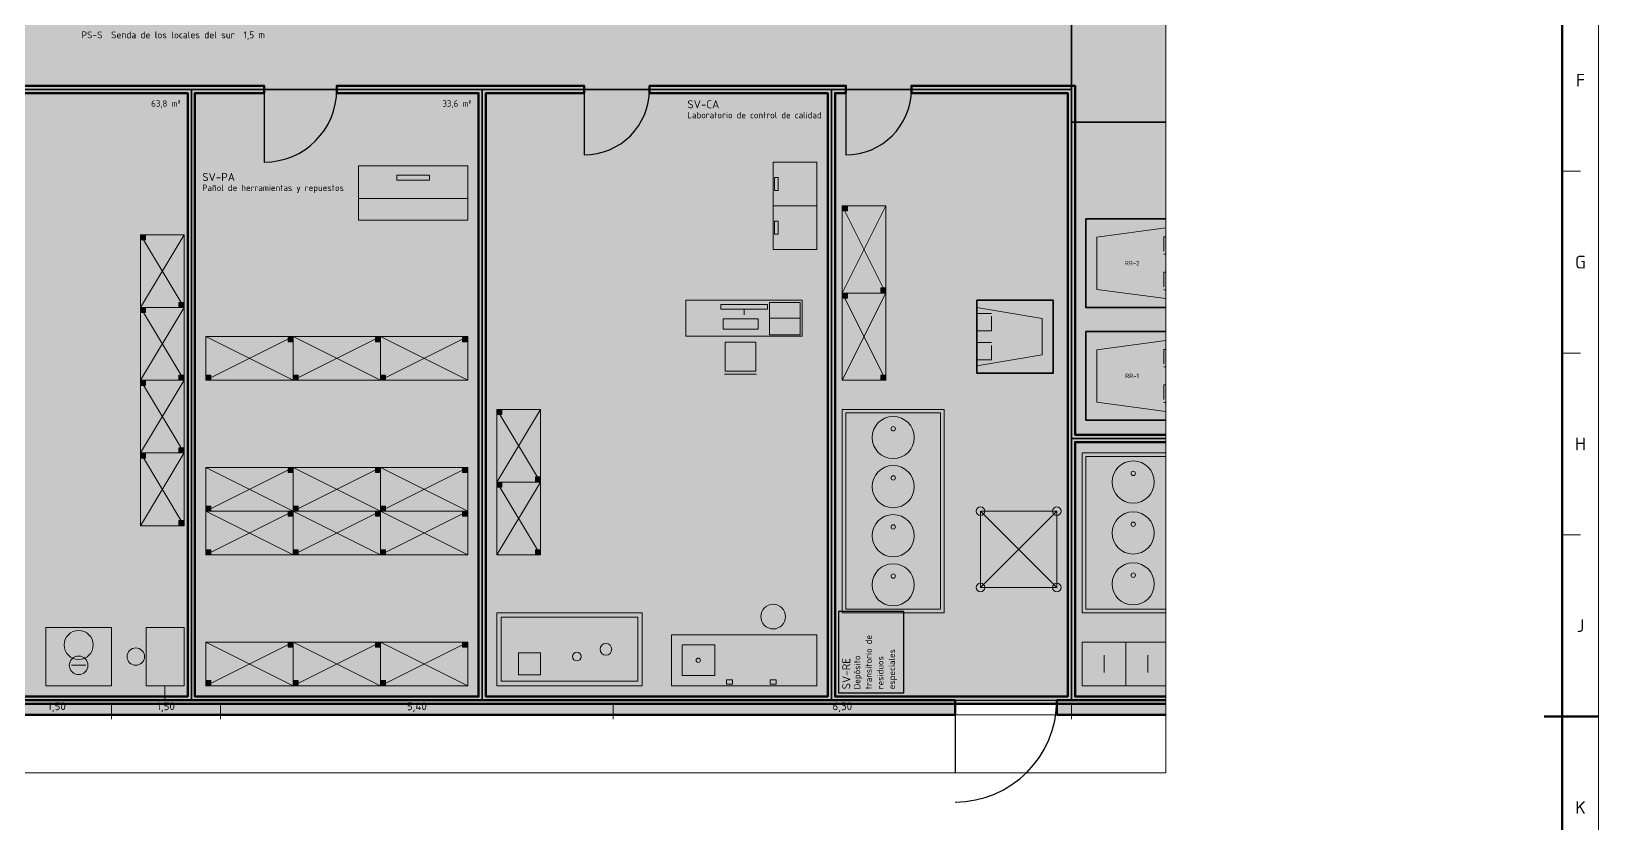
# Model space of a CAD drawing. Header units: millimetres. Extents: x 0 to 1189, y 0 to 841.
# Drawn here: x 758 to 1189, y 391.1 to 609 of the extents above; entities that cross this region are included whole.
import ezdxf
from ezdxf.enums import TextEntityAlignment as Align

# ---------------------------------------------------------------- set-up
doc = ezdxf.new("R2010")
doc.units = ezdxf.units.MM
doc.linetypes.add('IRAM-E-TRAZOS', pattern=[5, 4, -1])
for name, color, linetype, lineweight in [('06-TEXTO', 7, 'CONTINUOUS', 25), ('07-RECUADRO', 7, 'CONTINUOUS', 70), ('08-FINA', 5, 'CONTINUOUS', 18), ('A-ABERTURA', 7, 'CONTINUOUS', 25), ('A-COLUMNA', 7, 'CONTINUOUS', 50), ('A-COTA', 7, 'CONTINUOUS', 18), ('A-EQUIPO-FINO', 8, 'CONTINUOUS', 13), ('A-EQUIPO-OCULTO', 8, 'IRAM-E-TRAZOS', 13), ('A-EQUIPO-RELLENO', 9, 'CONTINUOUS', 13), ('A-MURO', 7, 'CONTINUOUS', 50), ('A-RELLENO', 9, 'CONTINUOUS', 13), ('A-SECTOR', 1, 'CONTINUOUS', 25), ('A-SECTOR-TXT', 1, 'CONTINUOUS', 25), ('A-TABIQUE', 7, 'CONTINUOUS', 50), ('A-TEXTO', 7, 'CONTINUOUS', 18)]:
    doc.layers.add(name, color=color, linetype=linetype, lineweight=lineweight)
for name, color, linetype, lineweight, true_color in [('A-EQUIPO', 30, 'CONTINUOUS', 35, 0xe67800), ('A-MOBILIARIO', 8, 'CONTINUOUS', 18, 0x50505a), ('A-SENDA', 2, 'CONTINUOUS', 25, 0xd7a500)]:
    doc.layers.add(name, color=color, linetype=linetype, lineweight=lineweight, true_color=true_color)
doc.styles.add('ISO3098', font='isocpeur.ttf')
doc.dimstyles.new('FLAMA-IRAM', dxfattribs={"dimtxt": 3.5, "dimasz": 3.5, "dimexe": 2, "dimexo": 1.5, "dimgap": 1, "dimtad": 1, "dimdec": 1, "dimtxsty": 'ISO3098', "dimblk": 'IRAM_FLECHA', "dimblk1": 'IRAM_FLECHA', "dimblk2": 'IRAM_FLECHA', "dimcen": 2.5, "dimclrd": 3, "dimclre": 3, "dimclrt": 3, "dimazin": 3, "dimtfac": 1, "dimtmove": 0, "dimatfit": 3, "dimlwd": 18, "dimlwe": 18})

# ---------------------------------------------------------------- blocks, each defined once
blk = doc.blocks.new('IRAM_FLECHA')
blk.add_solid([(0, 0), (-1, 0.125), (-1, -0.125)])

msp = doc.modelspace()

# ---------------------------------------------------------------- hatches: boundary and pattern name
at = {"layer": 'A-COLUMNA', "true_color": 0x000000}
h = msp.add_hatch(color=7, dxfattribs=at)
h.dxf.hatch_style = 1
h.paths.add_polyline_path([(850, 421), (858, 421), (858, 429), (850, 429)])
h = msp.add_hatch(color=7, dxfattribs=at)
h.dxf.hatch_style = 1
h.paths.add_polyline_path([(1002, 421), (1010, 421), (1010, 429), (1002, 429)])
at = {"layer": 'A-EQUIPO-RELLENO', "true_color": 0xeedec0}
h = msp.add_hatch(color=7, dxfattribs=at)
h.dxf.hatch_style = 1
h.paths.add_polyline_path([(848, 563), (878, 563), (878, 572), (848, 572)])
at = {"layer": 'A-EQUIPO-RELLENO', "true_color": 0xeeeeee}
h = msp.add_hatch(color=7, dxfattribs=at)
h.dxf.hatch_style = 1
h.paths.add_polyline_path([(962, 573), (962, 561), (974, 561), (974, 573)])
h = msp.add_hatch(color=7, dxfattribs=at)
h.dxf.hatch_style = 1
h.paths.add_polyline_path([(848, 557), (878, 557), (878, 563), (848, 563)])
h = msp.add_hatch(color=7, dxfattribs=at)
h.dxf.hatch_style = 1
h.paths.add_polyline_path([(962, 561), (962, 549), (974, 549), (974, 561)])
h = msp.add_hatch(color=7, dxfattribs=at)
h.dxf.hatch_style = 1
h.paths.add_polyline_path([(993, 537), (993, 561), (981, 561), (981, 537)])
at = {"layer": 'A-EQUIPO-RELLENO', "true_color": 0x969ba0}
h = msp.add_hatch(color=7, dxfattribs=at)
h.dxf.hatch_style = 1
h.paths.add_polyline_path([(982.4, 559.6), (982.4, 560.8), (981.2, 560.8), (981.2, 559.6)])
at = {"layer": 'A-EQUIPO-RELLENO', "true_color": 0xe6e6e6}
h = msp.add_hatch(color=7, dxfattribs=at)
h.dxf.hatch_style = 1
h.paths.add_polyline_path([(1048, 533), (1048, 557.4), (1070, 557.4), (1070, 533)])
at = {"layer": 'A-EQUIPO-RELLENO', "true_color": 0xeeeeee}
h = msp.add_hatch(color=7, dxfattribs=at)
h.dxf.hatch_style = 1
h.paths.add_polyline_path([(788, 553), (788, 533), (800, 533), (800, 553)])
at = {"layer": 'A-EQUIPO-RELLENO', "true_color": 0x969ba0}
h = msp.add_hatch(color=7, dxfattribs=at)
h.dxf.hatch_style = 1
h.paths.add_polyline_path([(788.2, 552.8), (788.2, 551.6), (789.4, 551.6), (789.4, 552.8)])
at = {"layer": 'A-EQUIPO-RELLENO', "true_color": 0xeedec0}
h = msp.add_hatch(color=7, dxfattribs=at)
h.dxf.hatch_style = 1
h.paths.add_polyline_path([(938, 525.1), (970, 525.1), (970, 535), (938, 535)])
at = {"layer": 'A-EQUIPO-RELLENO', "true_color": 0xeeeeee}
h = msp.add_hatch(color=7, dxfattribs=at)
h.dxf.hatch_style = 1
h.paths.add_polyline_path([(993, 513), (993, 537), (981, 537), (981, 513)])
at = {"layer": 'A-EQUIPO-RELLENO', "true_color": 0x969ba0}
h = msp.add_hatch(color=7, dxfattribs=at)
h.dxf.hatch_style = 1
h.paths.add_polyline_path([(982.4, 535.6), (982.4, 536.8), (981.2, 536.8), (981.2, 535.6)])
h = msp.add_hatch(color=7, dxfattribs=at)
h.dxf.hatch_style = 1
h.paths.add_polyline_path([(992.8, 537.2), (992.8, 538.4), (991.6, 538.4), (991.6, 537.2)])
at = {"layer": 'A-EQUIPO-RELLENO', "true_color": 0xe6e6e6}
h = msp.add_hatch(color=7, dxfattribs=at)
h.dxf.hatch_style = 1
h.paths.add_polyline_path([(1018, 535), (1018, 515), (1039, 515), (1039, 535)])
at = {"layer": 'A-EQUIPO-RELLENO', "true_color": 0xeeeeee}
h = msp.add_hatch(color=7, dxfattribs=at)
h.dxf.hatch_style = 1
h.paths.add_polyline_path([(788, 533), (788, 513), (800, 513), (800, 533)])
at = {"layer": 'A-EQUIPO-RELLENO', "true_color": 0x969ba0}
h = msp.add_hatch(color=7, dxfattribs=at)
h.dxf.hatch_style = 1
h.paths.add_polyline_path([(788.2, 532.8), (788.2, 531.6), (789.4, 531.6), (789.4, 532.8)])
h = msp.add_hatch(color=7, dxfattribs=at)
h.dxf.hatch_style = 1
h.paths.add_polyline_path([(798.6, 534.4), (798.6, 533.2), (799.8, 533.2), (799.8, 534.4)])
at = {"layer": 'A-EQUIPO-RELLENO', "true_color": 0xe6e6e6}
h = msp.add_hatch(color=7, dxfattribs=at)
h.dxf.hatch_style = 1
h.paths.add_polyline_path([(1048, 502), (1048, 526.4), (1070, 526.4), (1070, 502)])
at = {"layer": 'A-EQUIPO-RELLENO', "true_color": 0xeeeeee}
h = msp.add_hatch(color=7, dxfattribs=at)
h.dxf.hatch_style = 1
h.paths.add_polyline_path([(806, 513), (830, 513), (830, 525), (806, 525)])
at = {"layer": 'A-EQUIPO-RELLENO', "true_color": 0x969ba0}
h = msp.add_hatch(color=7, dxfattribs=at)
h.dxf.hatch_style = 1
h.paths.add_polyline_path([(828.6, 523.6), (829.8, 523.6), (829.8, 524.8), (828.6, 524.8)])
at = {"layer": 'A-EQUIPO-RELLENO', "true_color": 0xeeeeee}
h = msp.add_hatch(color=7, dxfattribs=at)
h.dxf.hatch_style = 1
h.paths.add_polyline_path([(830, 513), (854, 513), (854, 525), (830, 525)])
at = {"layer": 'A-EQUIPO-RELLENO', "true_color": 0x969ba0}
h = msp.add_hatch(color=7, dxfattribs=at)
h.dxf.hatch_style = 1
h.paths.add_polyline_path([(852.6, 523.6), (853.8, 523.6), (853.8, 524.8), (852.6, 524.8)])
at = {"layer": 'A-EQUIPO-RELLENO', "true_color": 0xeeeeee}
h = msp.add_hatch(color=7, dxfattribs=at)
h.dxf.hatch_style = 1
h.paths.add_polyline_path([(854, 513), (878, 513), (878, 525), (854, 525)])
at = {"layer": 'A-EQUIPO-RELLENO', "true_color": 0x969ba0}
h = msp.add_hatch(color=7, dxfattribs=at)
h.dxf.hatch_style = 1
h.paths.add_polyline_path([(876.6, 523.6), (877.8, 523.6), (877.8, 524.8), (876.6, 524.8)])
at = {"layer": 'A-EQUIPO-RELLENO', "true_color": 0xd6e2f0}
h = msp.add_hatch(color=7, dxfattribs=at)
h.dxf.hatch_style = 1
h.paths.add_polyline_path([(957.24, 515.5), (948.84, 515.5), (948.84, 523.5), (957.24, 523.5)])
at = {"layer": 'A-EQUIPO-RELLENO', "true_color": 0xeeeeee}
h = msp.add_hatch(color=7, dxfattribs=at)
h.dxf.hatch_style = 1
h.paths.add_polyline_path([(788, 513), (788, 493), (800, 493), (800, 513)])
at = {"layer": 'A-EQUIPO-RELLENO', "true_color": 0x969ba0}
h = msp.add_hatch(color=7, dxfattribs=at)
h.dxf.hatch_style = 1
h.paths.add_polyline_path([(798.6, 514.4), (798.6, 513.2), (799.8, 513.2), (799.8, 514.4)])
h = msp.add_hatch(color=7, dxfattribs=at)
h.dxf.hatch_style = 1
h.paths.add_polyline_path([(806.2, 513.2), (807.4, 513.2), (807.4, 514.4), (806.2, 514.4)])
h = msp.add_hatch(color=7, dxfattribs=at)
h.dxf.hatch_style = 1
h.paths.add_polyline_path([(830.2, 513.2), (831.4, 513.2), (831.4, 514.4), (830.2, 514.4)])
h = msp.add_hatch(color=7, dxfattribs=at)
h.dxf.hatch_style = 1
h.paths.add_polyline_path([(854.2, 513.2), (855.4, 513.2), (855.4, 514.4), (854.2, 514.4)])
h = msp.add_hatch(color=7, dxfattribs=at)
h.dxf.hatch_style = 1
h.paths.add_polyline_path([(992.8, 513.2), (992.8, 514.4), (991.6, 514.4), (991.6, 513.2)])
h = msp.add_hatch(color=7, dxfattribs=at)
h.dxf.hatch_style = 1
h.paths.add_polyline_path([(788.2, 512.8), (788.2, 511.6), (789.4, 511.6), (789.4, 512.8)])
at = {"layer": 'A-EQUIPO-RELLENO', "true_color": 0xeeeeee}
h = msp.add_hatch(color=7, dxfattribs=at)
h.dxf.hatch_style = 1
h.paths.add_polyline_path([(898, 485), (898, 505), (886, 505), (886, 485)])
at = {"layer": 'A-EQUIPO-RELLENO', "true_color": 0x969ba0}
h = msp.add_hatch(color=7, dxfattribs=at)
h.dxf.hatch_style = 1
h.paths.add_polyline_path([(887.4, 503.6), (887.4, 504.8), (886.2, 504.8), (886.2, 503.6)])
at = {"layer": 'A-EQUIPO-RELLENO', "true_color": 0xd2def0}
h = msp.add_hatch(color=7, dxfattribs=at)
h.dxf.hatch_style = 1
h.paths.add_polyline_path([(995, 503.05), (993.499, 502.852), (992.1, 502.273), (990.899, 501.351), (989.977, 500.15), (989.398, 498.751), (989.2, 497.25), (989.398, 495.749), (989.977, 494.35), (990.899, 493.149), (992.1, 492.227), (993.499, 491.648), (995, 491.45), (996.501, 491.648), (997.9, 492.227), (999.101, 493.149), (1000.023, 494.35), (1000.602, 495.749), (1000.8, 497.25), (1000.602, 498.751), (1000.023, 500.15), (999.101, 501.351), (997.9, 502.273), (996.501, 502.852)])
at = {"layer": 'A-EQUIPO-RELLENO', "true_color": 0xeeeeee}
h = msp.add_hatch(color=7, dxfattribs=at)
h.dxf.hatch_style = 1
h.paths.add_polyline_path([(788, 493), (788, 473), (800, 473), (800, 493)])
at = {"layer": 'A-EQUIPO-RELLENO', "true_color": 0x969ba0}
h = msp.add_hatch(color=7, dxfattribs=at)
h.dxf.hatch_style = 1
h.paths.add_polyline_path([(788.2, 492.8), (788.2, 491.6), (789.4, 491.6), (789.4, 492.8)])
h = msp.add_hatch(color=7, dxfattribs=at)
h.dxf.hatch_style = 1
h.paths.add_polyline_path([(798.6, 494.4), (798.6, 493.2), (799.8, 493.2), (799.8, 494.4)])
at = {"layer": 'A-EQUIPO-RELLENO', "true_color": 0xeeeeee}
h = msp.add_hatch(color=7, dxfattribs=at)
h.dxf.hatch_style = 1
h.paths.add_polyline_path([(830, 489), (806, 489), (806, 477), (830, 477)])
at = {"layer": 'A-EQUIPO-RELLENO', "true_color": 0x969ba0}
h = msp.add_hatch(color=7, dxfattribs=at)
h.dxf.hatch_style = 1
h.paths.add_polyline_path([(829.8, 488.8), (828.6, 488.8), (828.6, 487.6), (829.8, 487.6)])
at = {"layer": 'A-EQUIPO-RELLENO', "true_color": 0xeeeeee}
h = msp.add_hatch(color=7, dxfattribs=at)
h.dxf.hatch_style = 1
h.paths.add_polyline_path([(854, 489), (830, 489), (830, 477), (854, 477)])
at = {"layer": 'A-EQUIPO-RELLENO', "true_color": 0x969ba0}
h = msp.add_hatch(color=7, dxfattribs=at)
h.dxf.hatch_style = 1
h.paths.add_polyline_path([(853.8, 488.8), (852.6, 488.8), (852.6, 487.6), (853.8, 487.6)])
at = {"layer": 'A-EQUIPO-RELLENO', "true_color": 0xeeeeee}
h = msp.add_hatch(color=7, dxfattribs=at)
h.dxf.hatch_style = 1
h.paths.add_polyline_path([(878, 489), (854, 489), (854, 477), (878, 477)])
at = {"layer": 'A-EQUIPO-RELLENO', "true_color": 0x969ba0}
h = msp.add_hatch(color=7, dxfattribs=at)
h.dxf.hatch_style = 1
h.paths.add_polyline_path([(877.8, 488.8), (876.6, 488.8), (876.6, 487.6), (877.8, 487.6)])
at = {"layer": 'A-EQUIPO-RELLENO', "true_color": 0xd2def0}
h = msp.add_hatch(color=7, dxfattribs=at)
h.dxf.hatch_style = 1
h.paths.add_polyline_path([(995, 489.55), (993.499, 489.352), (992.1, 488.773), (990.899, 487.851), (989.977, 486.65), (989.398, 485.251), (989.2, 483.75), (989.398, 482.249), (989.977, 480.85), (990.899, 479.649), (992.1, 478.727), (993.499, 478.148), (995, 477.95), (996.501, 478.148), (997.9, 478.727), (999.101, 479.649), (1000.023, 480.85), (1000.602, 482.249), (1000.8, 483.75), (1000.602, 485.251), (1000.023, 486.65), (999.101, 487.851), (997.9, 488.773), (996.501, 489.352)])
h = msp.add_hatch(color=7, dxfattribs=at)
h.dxf.hatch_style = 1
h.paths.add_polyline_path([(1061, 490.8), (1059.499, 490.602), (1058.1, 490.023), (1056.899, 489.101), (1055.977, 487.9), (1055.398, 486.501), (1055.2, 485), (1055.398, 483.499), (1055.977, 482.1), (1056.899, 480.899), (1058.1, 479.977), (1059.499, 479.398), (1061, 479.2), (1062.501, 479.398), (1063.9, 479.977), (1065.101, 480.899), (1066.023, 482.1), (1066.602, 483.499), (1066.8, 485), (1066.602, 486.501), (1066.023, 487.9), (1065.101, 489.101), (1063.9, 490.023), (1062.501, 490.602)])
at = {"layer": 'A-EQUIPO-RELLENO', "true_color": 0xeeeeee}
h = msp.add_hatch(color=7, dxfattribs=at)
h.dxf.hatch_style = 1
h.paths.add_polyline_path([(898, 465), (898, 485), (886, 485), (886, 465)])
at = {"layer": 'A-EQUIPO-RELLENO', "true_color": 0x969ba0}
h = msp.add_hatch(color=7, dxfattribs=at)
h.dxf.hatch_style = 1
h.paths.add_polyline_path([(887.4, 483.6), (887.4, 484.8), (886.2, 484.8), (886.2, 483.6)])
h = msp.add_hatch(color=7, dxfattribs=at)
h.dxf.hatch_style = 1
h.paths.add_polyline_path([(897.8, 485.2), (897.8, 486.4), (896.6, 486.4), (896.6, 485.2)])
h = msp.add_hatch(color=7, dxfattribs=at)
h.dxf.hatch_style = 1
h.paths.add_polyline_path([(798.6, 474.4), (798.6, 473.2), (799.8, 473.2), (799.8, 474.4)])
at = {"layer": 'A-EQUIPO-RELLENO', "true_color": 0xeeeeee}
h = msp.add_hatch(color=7, dxfattribs=at)
h.dxf.hatch_style = 1
h.paths.add_polyline_path([(806, 465), (830, 465), (830, 477), (806, 477)])
at = {"layer": 'A-EQUIPO-RELLENO', "true_color": 0x969ba0}
h = msp.add_hatch(color=7, dxfattribs=at)
h.dxf.hatch_style = 1
h.paths.add_polyline_path([(807.4, 478.4), (806.2, 478.4), (806.2, 477.2), (807.4, 477.2)])
h = msp.add_hatch(color=7, dxfattribs=at)
h.dxf.hatch_style = 1
h.paths.add_polyline_path([(828.6, 475.6), (829.8, 475.6), (829.8, 476.8), (828.6, 476.8)])
at = {"layer": 'A-EQUIPO-RELLENO', "true_color": 0xeeeeee}
h = msp.add_hatch(color=7, dxfattribs=at)
h.dxf.hatch_style = 1
h.paths.add_polyline_path([(830, 465), (854, 465), (854, 477), (830, 477)])
at = {"layer": 'A-EQUIPO-RELLENO', "true_color": 0x969ba0}
h = msp.add_hatch(color=7, dxfattribs=at)
h.dxf.hatch_style = 1
h.paths.add_polyline_path([(831.4, 478.4), (830.2, 478.4), (830.2, 477.2), (831.4, 477.2)])
h = msp.add_hatch(color=7, dxfattribs=at)
h.dxf.hatch_style = 1
h.paths.add_polyline_path([(852.6, 475.6), (853.8, 475.6), (853.8, 476.8), (852.6, 476.8)])
at = {"layer": 'A-EQUIPO-RELLENO', "true_color": 0xeeeeee}
h = msp.add_hatch(color=7, dxfattribs=at)
h.dxf.hatch_style = 1
h.paths.add_polyline_path([(854, 465), (878, 465), (878, 477), (854, 477)])
at = {"layer": 'A-EQUIPO-RELLENO', "true_color": 0x969ba0}
h = msp.add_hatch(color=7, dxfattribs=at)
h.dxf.hatch_style = 1
h.paths.add_polyline_path([(855.4, 478.4), (854.2, 478.4), (854.2, 477.2), (855.4, 477.2)])
h = msp.add_hatch(color=7, dxfattribs=at)
h.dxf.hatch_style = 1
h.paths.add_polyline_path([(876.6, 475.6), (877.8, 475.6), (877.8, 476.8), (876.6, 476.8)])
at = {"layer": 'A-EQUIPO-RELLENO', "true_color": 0xd2def0}
h = msp.add_hatch(color=7, dxfattribs=at)
h.dxf.hatch_style = 1
h.paths.add_polyline_path([(995, 476.05), (993.499, 475.852), (992.1, 475.273), (990.899, 474.351), (989.977, 473.15), (989.398, 471.751), (989.2, 470.25), (989.398, 468.749), (989.977, 467.35), (990.899, 466.149), (992.1, 465.227), (993.499, 464.648), (995, 464.45), (996.501, 464.648), (997.9, 465.227), (999.101, 466.149), (1000.023, 467.35), (1000.602, 468.749), (1000.8, 470.25), (1000.602, 471.751), (1000.023, 473.15), (999.101, 474.351), (997.9, 475.273), (996.501, 475.852)])
at = {"layer": 'A-EQUIPO-RELLENO', "true_color": 0xfaeec8}
h = msp.add_hatch(color=7, dxfattribs=at)
h.dxf.hatch_style = 1
h.paths.add_polyline_path([(1019, 477), (1019, 456), (1040, 456), (1040, 477)])
at = {"layer": 'A-EQUIPO-RELLENO', "true_color": 0xd2def0}
h = msp.add_hatch(color=7, dxfattribs=at)
h.dxf.hatch_style = 1
h.paths.add_polyline_path([(1061, 476.8), (1059.499, 476.602), (1058.1, 476.023), (1056.899, 475.101), (1055.977, 473.9), (1055.398, 472.501), (1055.2, 471), (1055.398, 469.499), (1055.977, 468.1), (1056.899, 466.899), (1058.1, 465.977), (1059.499, 465.398), (1061, 465.2), (1062.501, 465.398), (1063.9, 465.977), (1065.101, 466.899), (1066.023, 468.1), (1066.602, 469.499), (1066.8, 471), (1066.602, 472.501), (1066.023, 473.9), (1065.101, 475.101), (1063.9, 476.023), (1062.501, 476.602)])
at = {"layer": 'A-EQUIPO-RELLENO', "true_color": 0x969ba0}
h = msp.add_hatch(color=7, dxfattribs=at)
h.dxf.hatch_style = 1
h.paths.add_polyline_path([(806.2, 465.2), (807.4, 465.2), (807.4, 466.4), (806.2, 466.4)])
h = msp.add_hatch(color=7, dxfattribs=at)
h.dxf.hatch_style = 1
h.paths.add_polyline_path([(830.2, 465.2), (831.4, 465.2), (831.4, 466.4), (830.2, 466.4)])
h = msp.add_hatch(color=7, dxfattribs=at)
h.dxf.hatch_style = 1
h.paths.add_polyline_path([(854.2, 465.2), (855.4, 465.2), (855.4, 466.4), (854.2, 466.4)])
h = msp.add_hatch(color=7, dxfattribs=at)
h.dxf.hatch_style = 1
h.paths.add_polyline_path([(897.8, 465.2), (897.8, 466.4), (896.6, 466.4), (896.6, 465.2)])
at = {"layer": 'A-EQUIPO-RELLENO', "true_color": 0xd2def0}
h = msp.add_hatch(color=7, dxfattribs=at)
h.dxf.hatch_style = 1
h.paths.add_polyline_path([(995, 462.55), (993.499, 462.352), (992.1, 461.773), (990.899, 460.851), (989.977, 459.65), (989.398, 458.251), (989.2, 456.75), (989.398, 455.249), (989.977, 453.85), (990.899, 452.649), (992.1, 451.727), (993.499, 451.148), (995, 450.95), (996.501, 451.148), (997.9, 451.727), (999.101, 452.649), (1000.023, 453.85), (1000.602, 455.249), (1000.8, 456.75), (1000.602, 458.251), (1000.023, 459.65), (999.101, 460.851), (997.9, 461.773), (996.501, 462.352)])
h = msp.add_hatch(color=7, dxfattribs=at)
h.dxf.hatch_style = 1
h.paths.add_polyline_path([(1061, 462.8), (1059.499, 462.602), (1058.1, 462.023), (1056.899, 461.101), (1055.977, 459.9), (1055.398, 458.501), (1055.2, 457), (1055.398, 455.499), (1055.977, 454.1), (1056.899, 452.899), (1058.1, 451.977), (1059.499, 451.398), (1061, 451.2), (1062.501, 451.398), (1063.9, 451.977), (1065.101, 452.899), (1066.023, 454.1), (1066.602, 455.499), (1066.8, 457), (1066.602, 458.501), (1066.023, 459.9), (1065.101, 461.101), (1063.9, 462.023), (1062.501, 462.602)])
at = {"layer": 'A-EQUIPO-RELLENO', "true_color": 0xd7d7dc}
h = msp.add_hatch(color=7, dxfattribs=at)
h.dxf.hatch_style = 1
h.paths.add_polyline_path([(926, 449), (886, 449), (886, 429), (926, 429)])
at = {"layer": 'A-EQUIPO-RELLENO', "true_color": 0xeeeeee}
h = msp.add_hatch(color=7, dxfattribs=at)
h.dxf.hatch_style = 1
h.paths.add_polyline_path([(780, 445), (762, 445), (762, 429), (780, 429)])
at = {"layer": 'A-EQUIPO-RELLENO', "true_color": 0xcdd0d4}
h = msp.add_hatch(color=7, dxfattribs=at)
h.dxf.hatch_style = 1
h.paths.add_polyline_path([(800, 445), (789.6, 445), (789.6, 429), (800, 429)])
at = {"layer": 'A-EQUIPO-RELLENO', "true_color": 0xeeeeee}
h = msp.add_hatch(color=7, dxfattribs=at)
h.dxf.hatch_style = 1
h.paths.add_polyline_path([(830, 441), (806, 441), (806, 429), (830, 429)])
at = {"layer": 'A-EQUIPO-RELLENO', "true_color": 0x969ba0}
h = msp.add_hatch(color=7, dxfattribs=at)
h.dxf.hatch_style = 1
h.paths.add_polyline_path([(829.8, 440.8), (828.6, 440.8), (828.6, 439.6), (829.8, 439.6)])
at = {"layer": 'A-EQUIPO-RELLENO', "true_color": 0xeeeeee}
h = msp.add_hatch(color=7, dxfattribs=at)
h.dxf.hatch_style = 1
h.paths.add_polyline_path([(854, 441), (830, 441), (830, 429), (854, 429)])
at = {"layer": 'A-EQUIPO-RELLENO', "true_color": 0x969ba0}
h = msp.add_hatch(color=7, dxfattribs=at)
h.dxf.hatch_style = 1
h.paths.add_polyline_path([(853.8, 440.8), (852.6, 440.8), (852.6, 439.6), (853.8, 439.6)])
at = {"layer": 'A-EQUIPO-RELLENO', "true_color": 0xeeeeee}
h = msp.add_hatch(color=7, dxfattribs=at)
h.dxf.hatch_style = 1
h.paths.add_polyline_path([(878, 441), (854, 441), (854, 429), (878, 429)])
at = {"layer": 'A-EQUIPO-RELLENO', "true_color": 0x969ba0}
h = msp.add_hatch(color=7, dxfattribs=at)
h.dxf.hatch_style = 1
h.paths.add_polyline_path([(877.8, 440.8), (876.6, 440.8), (876.6, 439.6), (877.8, 439.6)])
at = {"layer": 'A-EQUIPO-RELLENO', "true_color": 0xecf0ec}
h = msp.add_hatch(color=7, dxfattribs=at)
h.dxf.hatch_style = 1
h.paths.add_polyline_path([(974, 443), (934, 443), (934, 429), (974, 429)])
at = {"layer": 'A-EQUIPO-RELLENO', "true_color": 0xfad73c}
h = msp.add_hatch(color=7, dxfattribs=at)
h.dxf.hatch_style = 1
h.paths.add_polyline_path([(1047, 429), (1047, 441), (1070, 441), (1070, 429)])
at = {"layer": 'A-EQUIPO-RELLENO', "true_color": 0x969ba0}
h = msp.add_hatch(color=7, dxfattribs=at)
h.dxf.hatch_style = 1
h.paths.add_polyline_path([(807.4, 430.4), (806.2, 430.4), (806.2, 429.2), (807.4, 429.2)])
h = msp.add_hatch(color=7, dxfattribs=at)
h.dxf.hatch_style = 1
h.paths.add_polyline_path([(831.4, 430.4), (830.2, 430.4), (830.2, 429.2), (831.4, 429.2)])
h = msp.add_hatch(color=7, dxfattribs=at)
h.dxf.hatch_style = 1
h.paths.add_polyline_path([(855.4, 430.4), (854.2, 430.4), (854.2, 429.2), (855.4, 429.2)])
at = {"layer": 'A-MURO', "true_color": 0x464646}
h = msp.add_hatch(color=7, dxfattribs=at)
h.dxf.hatch_style = 1
h.paths.add_polyline_path([(546, 421), (546, 597), (550, 597), (550, 425), (1012, 425), (1012, 421)])
h = msp.add_hatch(color=7, dxfattribs=at)
h.dxf.hatch_style = 1
h.paths.add_polyline_path([(1040, 425), (1070, 425), (1070, 421), (1040, 421)])
at = {"layer": 'A-RELLENO', "true_color": 0xf8d9c0}
h = msp.add_hatch(color=7, dxfattribs=at)
h.dxf.hatch_style = 1
h.paths.add_polyline_path([(1044, 584), (1044, 695), (1070, 695), (1070, 584)])
at = {"layer": 'A-RELLENO', "true_color": 0xfff4b4}
h = msp.add_hatch(color=7, dxfattribs=at)
h.dxf.hatch_style = 1
h.paths.add_polyline_path([(550, 593), (1044, 593), (1044, 623), (550, 623)])
at = {"layer": 'A-RELLENO', "true_color": 0xe4e4e4}
h = msp.add_hatch(color=7, dxfattribs=at)
h.dxf.hatch_style = 1
h.paths.add_polyline_path([(650, 425), (802, 425), (802, 593), (650, 593)])
h = msp.add_hatch(color=7, dxfattribs=at)
h.dxf.hatch_style = 1
h.paths.add_polyline_path([(802, 425), (882, 425), (882, 593), (802, 593)])
h = msp.add_hatch(color=7, dxfattribs=at)
h.dxf.hatch_style = 1
h.paths.add_polyline_path([(882, 425), (978, 425), (978, 593), (882, 593)])
h = msp.add_hatch(color=7, dxfattribs=at)
h.dxf.hatch_style = 1
h.paths.add_polyline_path([(978, 425), (1044, 425), (1044, 593), (978, 593)])
h = msp.add_hatch(color=7, dxfattribs=at)
h.dxf.hatch_style = 1
h.paths.add_polyline_path([(1044, 497), (1044, 584), (1070, 584), (1070, 497)])
h = msp.add_hatch(color=7, dxfattribs=at)
h.dxf.hatch_style = 1
h.paths.add_polyline_path([(1044, 425), (1044, 497), (1070, 497), (1070, 425)])
at = {"layer": 'A-SECTOR-TXT', "true_color": 0xffffff}
h = msp.add_hatch(color=7, dxfattribs=at)
h.dxf.hatch_style = 1
h.paths.add_polyline_path([(997.95, 427), (997.95, 449.404), (980, 449.404), (980, 427)])
at = {"layer": 'A-TABIQUE', "true_color": 0x6e6e6e}
h = msp.add_hatch(color=7, dxfattribs=at)
h.dxf.hatch_style = 1
h.paths.add_polyline_path([(822, 594), (822, 592), (803, 592), (803, 426), (881, 426), (881, 592), (842, 592), (842, 594), (881, 594), (883, 594), (910, 594), (910, 592), (883, 592), (883, 426), (977, 426), (977, 592), (928, 592), (928, 594), (977, 594), (979, 594), (982, 594), (982, 592), (979, 592), (979, 426), (1043, 426), (1043, 498), (1043, 592), (1000, 592), (1000, 594), (1045, 594), (1045, 498), (1070, 498), (1070, 496), (1045, 496), (1045, 426), (1070, 426), (1070, 424), (1045, 424), (1043, 424), (979, 424), (977, 424), (883, 424), (881, 424), (803, 424), (801, 424), (651, 424), (649, 424), (549, 424), (549, 528), (549, 530), (549, 594), (578, 594), (578, 592), (551, 592), (551, 530), (649, 530), (649, 592), (596, 592), (596, 594), (649, 594), (651, 594), (710, 594), (710, 592), (651, 592), (651, 530), (651, 528), (651, 521), (649, 521), (649, 528), (551, 528), (551, 426), (649, 426), (649, 501), (651, 501), (651, 426), (801, 426), (801, 592), (742, 592), (742, 594), (801, 594), (803, 594)])

# ---------------------------------------------------------------- linework, layer by layer
at = {"layer": '07-RECUADRO'}
msp.add_line((1189, 420.5), (1174, 420.5), dxfattribs=at)
msp.add_lwpolyline([(25, 10), (1179, 10), (1179, 831), (25, 831)], close=True, dxfattribs=at)
at = {"layer": '08-FINA'}
for p, q in [((1179, 570.5), (1184, 570.5)), ((1179, 520.5), (1184, 520.5)), ((1179, 470.5), (1184, 470.5))]:
    msp.add_line(p, q, dxfattribs=at)
msp.add_lwpolyline([(0, 0), (1189, 0), (1189, 841), (0, 841)], close=True, dxfattribs=at)
at = {"layer": 'A-ABERTURA'}
for p, q in [((822, 593), (822, 573)), ((910, 593), (910, 575)), ((982, 593), (982, 575)), ((1012, 425), (1012, 405))]:
    msp.add_line(p, q, dxfattribs=at)
for centre, radius in [((822, 593), 20), ((910, 593), 18), ((982, 593), 18), ((1012, 425), 28)]:
    msp.add_arc(centre, radius, 270, 360, dxfattribs=at)
at = {"layer": 'A-EQUIPO'}
for points in [[(1070, 557.4), (1048, 557.4), (1048, 533), (1070, 533)], [(1070, 526.4), (1048, 526.4), (1048, 502), (1070, 502)]]:
    msp.add_lwpolyline(points, dxfattribs=at)
msp.add_lwpolyline([(1018, 535), (1018, 515), (1039, 515), (1039, 535)], close=True, dxfattribs=at)
at = {"layer": 'A-EQUIPO-FINO'}
for p, q in [((993, 537), (981, 561)), ((981, 537), (993, 561)), ((788, 553), (800, 533)), ((800, 553), (788, 533)), ((993, 513), (981, 537)), ((981, 513), (993, 537)), ((788, 533), (800, 513)), ((800, 533), (788, 513)), ((961, 530.05), (969.4, 530.05)), ((806, 513), (830, 525)), ((806, 525), (830, 513)), ((830, 513), (854, 525)), ((830, 525), (854, 513)), ((854, 513), (878, 525)), ((854, 525), (878, 513)), ((788, 513), (800, 493)), ((800, 513), (788, 493)), ((898, 485), (886, 505)), ((886, 485), (898, 505)), ((788, 493), (800, 473)), ((800, 493), (788, 473)), ((830, 489), (806, 477)), ((830, 477), (806, 489)), ((854, 489), (830, 477)), ((854, 477), (830, 489)), ((878, 489), (854, 477)), ((878, 477), (854, 489)), ((898, 465), (886, 485)), ((886, 465), (898, 485)), ((806, 465), (830, 477)), ((806, 477), (830, 465)), ((830, 465), (854, 477)), ((830, 477), (854, 465)), ((854, 465), (878, 477)), ((854, 477), (878, 465)), ((1019, 477), (1040, 456)), ((1040, 477), (1019, 456)), ((830, 441), (806, 429)), ((830, 429), (806, 441)), ((854, 441), (830, 429)), ((854, 429), (830, 441)), ((878, 441), (854, 429)), ((878, 429), (854, 441)), ((1053, 437.4), (1053, 432.6)), ((1065, 437.4), (1065, 432.6)), ((773, 434.6), (769, 434.6)), ((794.72, 429), (794.72, 425))]:
    msp.add_line(p, q, dxfattribs=at)
for points in [[(962.4, 568.8), (962.4, 565.2), (963.4, 565.2), (963.4, 568.8)], [(993, 537), (993, 561), (981, 561), (981, 537)], [(982.4, 559.6), (982.4, 560.8), (981.2, 560.8), (981.2, 559.6)], [(962.4, 556.8), (962.4, 553.2), (963.4, 553.2), (963.4, 556.8)], [(788, 553), (788, 533), (800, 533), (800, 553)], [(788.2, 552.8), (788.2, 551.6), (789.4, 551.6), (789.4, 552.8)], [(993, 513), (993, 537), (981, 537), (981, 513)], [(982.4, 535.6), (982.4, 536.8), (981.2, 536.8), (981.2, 535.6)], [(992.8, 537.2), (992.8, 538.4), (991.6, 538.4), (991.6, 537.2)], [(788, 533), (788, 513), (800, 513), (800, 533)], [(788.2, 532.8), (788.2, 531.6), (789.4, 531.6), (789.4, 532.8)], [(798.6, 534.4), (798.6, 533.2), (799.8, 533.2), (799.8, 534.4)], [(961, 525.5), (969.4, 525.5), (969.4, 534.4), (961, 534.4)], [(948.24, 527.1), (957.84, 527.1), (957.84, 529.9), (948.24, 529.9)], [(806, 513), (830, 513), (830, 525), (806, 525)], [(828.6, 523.6), (829.8, 523.6), (829.8, 524.8), (828.6, 524.8)], [(830, 513), (854, 513), (854, 525), (830, 525)], [(852.6, 523.6), (853.8, 523.6), (853.8, 524.8), (852.6, 524.8)], [(854, 513), (878, 513), (878, 525), (854, 525)], [(876.6, 523.6), (877.8, 523.6), (877.8, 524.8), (876.6, 524.8)], [(788, 513), (788, 493), (800, 493), (800, 513)], [(798.6, 514.4), (798.6, 513.2), (799.8, 513.2), (799.8, 514.4)], [(806.2, 513.2), (807.4, 513.2), (807.4, 514.4), (806.2, 514.4)], [(830.2, 513.2), (831.4, 513.2), (831.4, 514.4), (830.2, 514.4)], [(854.2, 513.2), (855.4, 513.2), (855.4, 514.4), (854.2, 514.4)], [(992.8, 513.2), (992.8, 514.4), (991.6, 514.4), (991.6, 513.2)], [(788.2, 512.8), (788.2, 511.6), (789.4, 511.6), (789.4, 512.8)], [(898, 485), (898, 505), (886, 505), (886, 485)], [(887.4, 503.6), (887.4, 504.8), (886.2, 504.8), (886.2, 503.6)], [(1008, 450), (1008, 504), (982, 504), (982, 450)], [(788, 493), (788, 473), (800, 473), (800, 493)], [(788.2, 492.8), (788.2, 491.6), (789.4, 491.6), (789.4, 492.8)], [(798.6, 494.4), (798.6, 493.2), (799.8, 493.2), (799.8, 494.4)], [(830, 489), (806, 489), (806, 477), (830, 477)], [(829.8, 488.8), (828.6, 488.8), (828.6, 487.6), (829.8, 487.6)], [(854, 489), (830, 489), (830, 477), (854, 477)], [(853.8, 488.8), (852.6, 488.8), (852.6, 487.6), (853.8, 487.6)], [(878, 489), (854, 489), (854, 477), (878, 477)], [(877.8, 488.8), (876.6, 488.8), (876.6, 487.6), (877.8, 487.6)], [(898, 465), (898, 485), (886, 485), (886, 465)], [(887.4, 483.6), (887.4, 484.8), (886.2, 484.8), (886.2, 483.6)], [(897.8, 485.2), (897.8, 486.4), (896.6, 486.4), (896.6, 485.2)], [(798.6, 474.4), (798.6, 473.2), (799.8, 473.2), (799.8, 474.4)], [(806, 465), (830, 465), (830, 477), (806, 477)], [(807.4, 478.4), (806.2, 478.4), (806.2, 477.2), (807.4, 477.2)], [(828.6, 475.6), (829.8, 475.6), (829.8, 476.8), (828.6, 476.8)], [(830, 465), (854, 465), (854, 477), (830, 477)], [(831.4, 478.4), (830.2, 478.4), (830.2, 477.2), (831.4, 477.2)], [(852.6, 475.6), (853.8, 475.6), (853.8, 476.8), (852.6, 476.8)], [(854, 465), (878, 465), (878, 477), (854, 477)], [(855.4, 478.4), (854.2, 478.4), (854.2, 477.2), (855.4, 477.2)], [(876.6, 475.6), (877.8, 475.6), (877.8, 476.8), (876.6, 476.8)], [(806.2, 465.2), (807.4, 465.2), (807.4, 466.4), (806.2, 466.4)], [(830.2, 465.2), (831.4, 465.2), (831.4, 466.4), (830.2, 466.4)], [(854.2, 465.2), (855.4, 465.2), (855.4, 466.4), (854.2, 466.4)], [(897.8, 465.2), (897.8, 466.4), (896.6, 466.4), (896.6, 465.2)], [(924.8, 447.8), (887.2, 447.8), (887.2, 430.2), (924.8, 430.2)], [(830, 441), (806, 441), (806, 429), (830, 429)], [(829.8, 440.8), (828.6, 440.8), (828.6, 439.6), (829.8, 439.6)], [(854, 441), (830, 441), (830, 429), (854, 429)], [(853.8, 440.8), (852.6, 440.8), (852.6, 439.6), (853.8, 439.6)], [(878, 441), (854, 441), (854, 429), (878, 429)], [(877.8, 440.8), (876.6, 440.8), (876.6, 439.6), (877.8, 439.6)], [(898, 438), (892, 438), (892, 432), (898, 432)], [(807.4, 430.4), (806.2, 430.4), (806.2, 429.2), (807.4, 429.2)], [(831.4, 430.4), (830.2, 430.4), (830.2, 429.2), (831.4, 429.2)], [(855.4, 430.4), (854.2, 430.4), (854.2, 429.2), (855.4, 429.2)], [(950.8, 430.6), (949.2, 430.6), (949.2, 429.4), (950.8, 429.4)], [(962.8, 430.6), (961.2, 430.6), (961.2, 429.4), (962.8, 429.4)]]:
    msp.add_lwpolyline(points, close=True, dxfattribs=at)
for points in [[(1070, 535.455), (1051, 538), (1051, 552.4), (1070, 554.945)], [(1018, 533), (1036, 530), (1036, 520), (1018, 517)], [(1070, 504.455), (1051, 507), (1051, 521.4), (1070, 523.945)], [(1070, 492), (1048, 492), (1048, 450), (1070, 450)]]:
    msp.add_lwpolyline(points, dxfattribs=at)
for centre, radius in [((995, 499.65), 0.6), ((1061, 487.4), 0.6), ((995, 486.15), 0.6), ((1019, 477), 1.2), ((1040, 477), 1.2), ((995, 472.65), 0.6), ((1061, 473.4), 0.6), ((995, 459.15), 0.6), ((1019, 456), 1.2), ((1040, 456), 1.2), ((1061, 459.4), 0.6), ((771, 440.2), 4), ((916, 439), 1.6), ((908, 437), 1.2), ((941.4, 436), 0.6)]:
    msp.add_circle(centre, radius, dxfattribs=at)
at = {"layer": 'A-EQUIPO-OCULTO'}
for points in [[(1070, 552.48), (1069.4, 552.48), (1069.4, 547.68), (1070, 547.68)], [(1070, 542.72), (1069.4, 542.72), (1069.4, 537.92), (1070, 537.92)], [(1070, 521.48), (1069.4, 521.48), (1069.4, 516.68), (1070, 516.68)], [(1070, 511.72), (1069.4, 511.72), (1069.4, 506.92), (1070, 506.92)]]:
    msp.add_lwpolyline(points, dxfattribs=at)
for points in [[(1018, 531.4), (1018, 526.6), (1022, 526.6), (1022, 531.4)], [(1018, 523.4), (1018, 518.6), (1022, 518.6), (1022, 523.4)]]:
    msp.add_lwpolyline(points, close=True, dxfattribs=at)
at = {"layer": 'A-MOBILIARIO'}
for p, q in [((954, 532.6), (954, 531)), ((948.64, 514.7), (957.44, 514.7)), ((1059, 441), (1059, 429))]:
    msp.add_line(p, q, dxfattribs=at)
for points in [[(848, 563), (878, 563), (878, 572), (848, 572)], [(858.5, 568), (867.5, 568), (867.5, 569.4), (858.5, 569.4)], [(962, 573), (962, 561), (974, 561), (974, 573)], [(848, 557), (878, 557), (878, 563), (848, 563)], [(962, 561), (962, 549), (974, 549), (974, 561)], [(938, 525.1), (970, 525.1), (970, 535), (938, 535)], [(947.6, 532.6), (960.4, 532.6), (960.4, 533.8), (947.6, 533.8)], [(957.24, 515.5), (948.84, 515.5), (948.84, 523.5), (957.24, 523.5)], [(1009, 449), (1009, 505), (981, 505), (981, 449)], [(1019, 477), (1019, 456), (1040, 456), (1040, 477)], [(926, 449), (886, 449), (886, 429), (926, 429)], [(780, 445), (762, 445), (762, 429), (780, 429)], [(800, 445), (789.6, 445), (789.6, 429), (800, 429)], [(974, 443), (934, 443), (934, 429), (974, 429)], [(946, 440.2), (937, 440.2), (937, 431.8), (946, 431.8)]]:
    msp.add_lwpolyline(points, close=True, dxfattribs=at)
for points in [[(1070, 493), (1047, 493), (1047, 449), (1070, 449)], [(1070, 441), (1047, 441), (1047, 429), (1070, 429)]]:
    msp.add_lwpolyline(points, dxfattribs=at)
for centre, radius in [((995, 497.25), 5.8), ((995, 483.75), 5.8), ((1061, 485), 5.8), ((995, 470.25), 5.8), ((1061, 471), 5.8), ((995, 456.75), 5.8), ((1061, 457), 5.8), ((962, 448), 3.4), ((771, 434.6), 2.56), ((786.72, 437), 2.4)]:
    msp.add_circle(centre, radius, dxfattribs=at)
at = {"layer": 'A-MURO'}
msp.add_lwpolyline([(546, 421), (546, 597), (550, 597), (550, 425), (1012, 425), (1012, 421)], close=True, dxfattribs=at)
for points in [[(1040, 421), (1040, 425), (1070, 425)], [(1070, 421), (1040, 421)]]:
    msp.add_lwpolyline(points, dxfattribs=at)
at = {"layer": 'A-SECTOR'}
for points in [[(1070, 695), (1044, 695), (1044, 584)], [(1044, 584), (1070, 584)], [(1070, 584), (1044, 584), (1044, 497)], [(1070, 497), (1044, 497), (1044, 425)], [(1044, 497), (1070, 497)], [(1044, 425), (1070, 425)]]:
    msp.add_lwpolyline(points, dxfattribs=at)
for points in [[(650, 425), (802, 425), (802, 593), (650, 593)], [(802, 425), (882, 425), (882, 593), (802, 593)], [(882, 425), (978, 425), (978, 593), (882, 593)], [(978, 425), (1044, 425), (1044, 593), (978, 593)]]:
    msp.add_lwpolyline(points, close=True, dxfattribs=at)
at = {"layer": 'A-SECTOR-TXT'}
msp.add_lwpolyline([(997.95, 427), (997.95, 449.404), (980, 449.404), (980, 427)], close=True, dxfattribs=at)
at = {"layer": 'A-SENDA'}
msp.add_lwpolyline([(550, 593), (1044, 593), (1044, 623), (550, 623)], close=True, dxfattribs=at)
at = {"layer": 'A-TABIQUE'}
for points in [[(651, 426), (801, 426), (801, 592), (742, 592)], [(742, 594), (801, 594), (803, 594)], [(803, 594), (822, 594), (822, 592), (803, 592), (803, 426), (881, 426), (881, 592), (842, 592), (842, 594), (881, 594), (883, 594), (910, 594), (910, 592), (883, 592), (883, 426), (977, 426), (977, 592), (928, 592), (928, 594), (977, 594), (979, 594), (982, 594), (982, 592), (979, 592), (979, 426), (1043, 426), (1043, 498), (1043, 592), (1000, 592), (1000, 594), (1045, 594), (1045, 498), (1070, 498)], [(1070, 496), (1045, 496), (1045, 426), (1070, 426)], [(1070, 424), (1045, 424), (1043, 424), (979, 424), (977, 424), (883, 424), (881, 424), (803, 424), (801, 424), (651, 424)]]:
    msp.add_lwpolyline(points, dxfattribs=at)
at = {"layer": 'A-TEXTO'}
msp.add_lwpolyline([(420, 405), (1070, 405), (1070, 805), (420, 805)], close=True, dxfattribs=at)

# ---------------------------------------------------------------- texts
at = {"layer": '06-TEXTO', "style": 'ISO3098'}
for s, p in [('F', (1184, 595.5)), ('G', (1184, 545.5)), ('H', (1184, 495.5)), ('J', (1184, 445.5)), ('K', (1184, 395.5))]:
    msp.add_text(s, height=3.5, dxfattribs=at).set_placement(p, align=Align.MIDDLE_CENTER)
at = {"layer": 'A-SECTOR-TXT', "style": 'ISO3098'}
for s, p in [('63,8 m²', (799, 590)), ('33,6 m²', (879, 590))]:
    msp.add_text(s, height=1.76, dxfattribs=at).set_placement(p, align=Align.TOP_RIGHT)
for s, height, p in [('SV-CA', 2.2, (938.41, 590)), ('Laboratorio de control de calidad', 1.76, (938.41, 586.81)), ('SV-PA', 2.2, (805, 570)), ('Pañol de herramientas y repuestos', 1.76, (805, 566.81))]:
    msp.add_text(s, height=height, dxfattribs=at).set_placement(p, align=Align.TOP_LEFT)
for s, height, p in [('transitorio de', 1.76, (987.38, 428)), ('SV-RE', 2.2, (981, 428)), ('Depósito', 1.76, (984.19, 428)), ('residuos', 1.76, (990.57, 428)), ('especiales', 1.76, (993.76, 428))]:
    msp.add_text(s, height=height, rotation=90, dxfattribs=at).set_placement(p, align=Align.TOP_LEFT)
at = {"layer": 'A-TEXTO', "style": 'ISO3098'}
for s, height, p in [('PS-S  Senda de los locales del sur  1,5 m', 1.87, (797, 608)), ('RR-2', 1.2, (1060.7, 545.2)), ('RR-1', 1.2, (1060.7, 514.2))]:
    msp.add_text(s, height=height, dxfattribs=at).set_placement(p, align=Align.MIDDLE_CENTER)

# ---------------------------------------------------------------- dimensions: what is measured, and where the dimension line sits
at = {"layer": 'A-COTA'}
for base, p1, p2 in [((750, 421), (750, 425), (780, 425)), ((780, 421), (780, 425), (810, 425)), ((810, 421), (810, 425), (918, 425)), ((918, 421), (918, 425), (1044, 425))]:
    msp.add_linear_dim(base=base, p1=p1, p2=p2, dimstyle='FLAMA-IRAM', override={"dimtxt": 2.2, "dimasz": 2.2, "dimexe": 1.2, "dimexo": 1, "dimdec": 2, "dimlfac": 0.05, "dimzin": 0}, dxfattribs=at).render()

doc.saveas('drawing.dxf')
